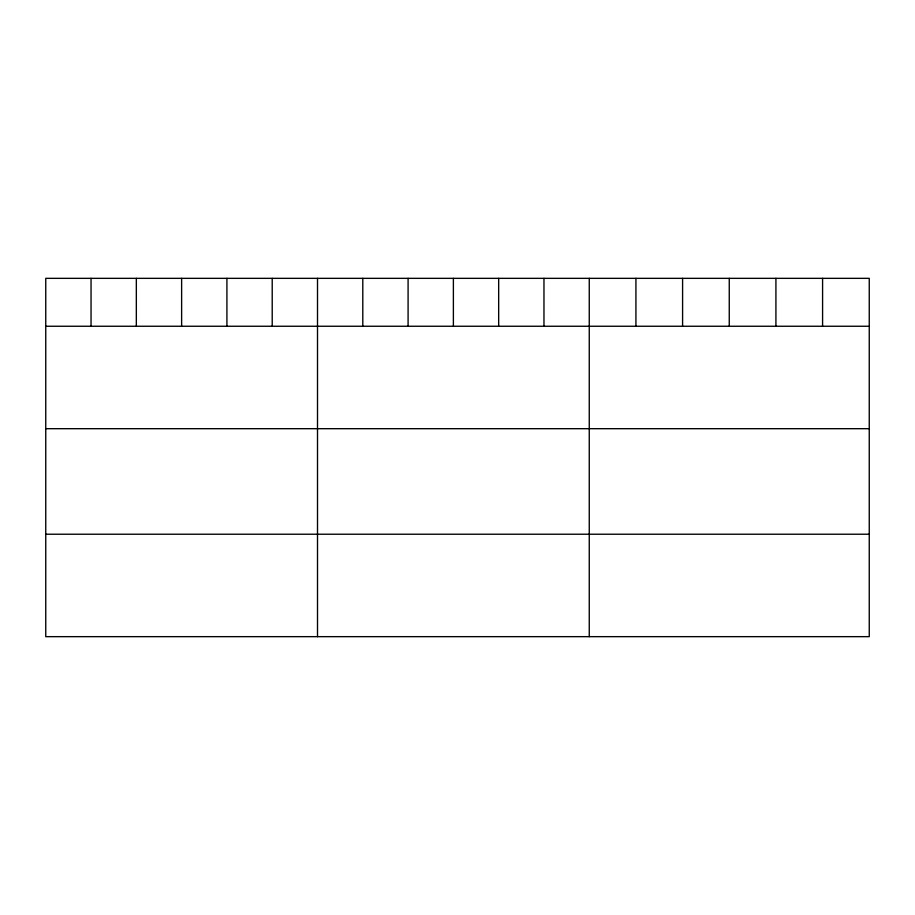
<?xml version="1.0" encoding="UTF-8"?>
<svg xmlns="http://www.w3.org/2000/svg" width="915" height="915" viewBox="0 0 915 915"><rect width="100%" height="100%" fill="white"/><g stroke="black" fill="none" stroke-linecap="round" stroke-linejoin="round"><path stroke-width="1.37" d="M869.25 326.255L869.25 636.657L45.75 636.657L45.75 278.343L869.25 278.343L869.25 326.255L45.75 326.255M45.75 428.689L869.25 428.689M45.75 534.223L869.25 534.223M822.585 278.343L822.585 326.255M775.92 278.343L775.92 326.255M729.255 278.343L729.255 326.255M682.59 278.343L682.59 326.255M635.925 278.343L635.925 326.255M589.26 278.343L589.26 636.657M543.968 278.343L543.968 326.255M498.675 278.343L498.675 326.255M453.382 278.343L453.382 326.255M408.09 278.343L408.09 326.255M362.798 278.343L362.798 326.255M317.505 278.343L317.505 636.657M272.213 278.343L272.213 326.255M226.92 278.343L226.92 326.255M181.628 278.343L181.628 326.255M136.335 278.343L136.335 326.255M91.043 278.343L91.043 326.255"/></g></svg>
